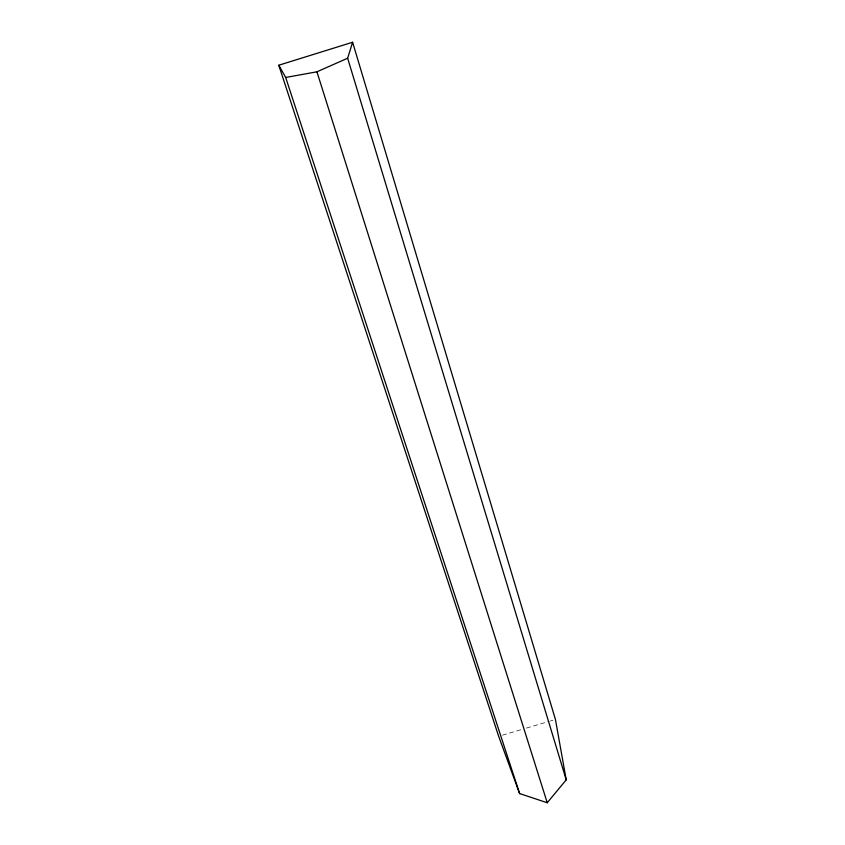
<?xml version="1.0" encoding="UTF-8"?>
<svg xmlns="http://www.w3.org/2000/svg" width="845" height="845" viewBox="0 0 845 845"><rect width="100%" height="100%" fill="white"/><g stroke="black" fill="none" stroke-linecap="round" stroke-linejoin="round"><path stroke-width="0.63" stroke-dasharray="4.22 3.17" d="M502.448 735.171L521.376 729.573M526.424 728.084L549.144 721.366M550.401 720.996L552.926 720.246"/><path stroke-width="1.27" d="M566.224 779.851L347.644 58.22L352.608 42.25L278.776 65.223L498.656 736.291L519.612 793.561L547.233 802.75L566.224 779.851L555.45 719.507L352.608 42.25M278.776 65.223L285.695 77.465L316.928 71.804L347.644 58.22M285.695 77.465L519.612 793.561M316.928 71.804L547.233 802.75"/></g></svg>
